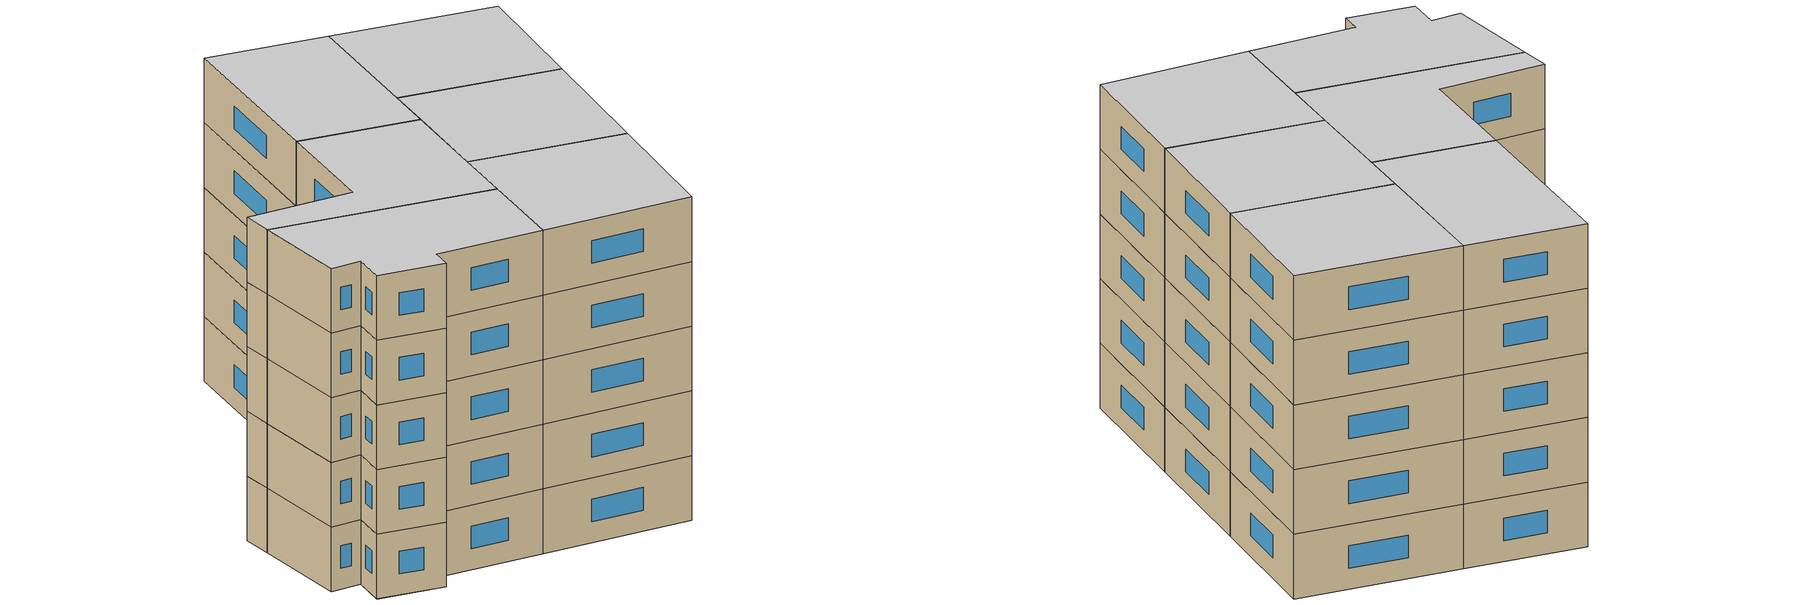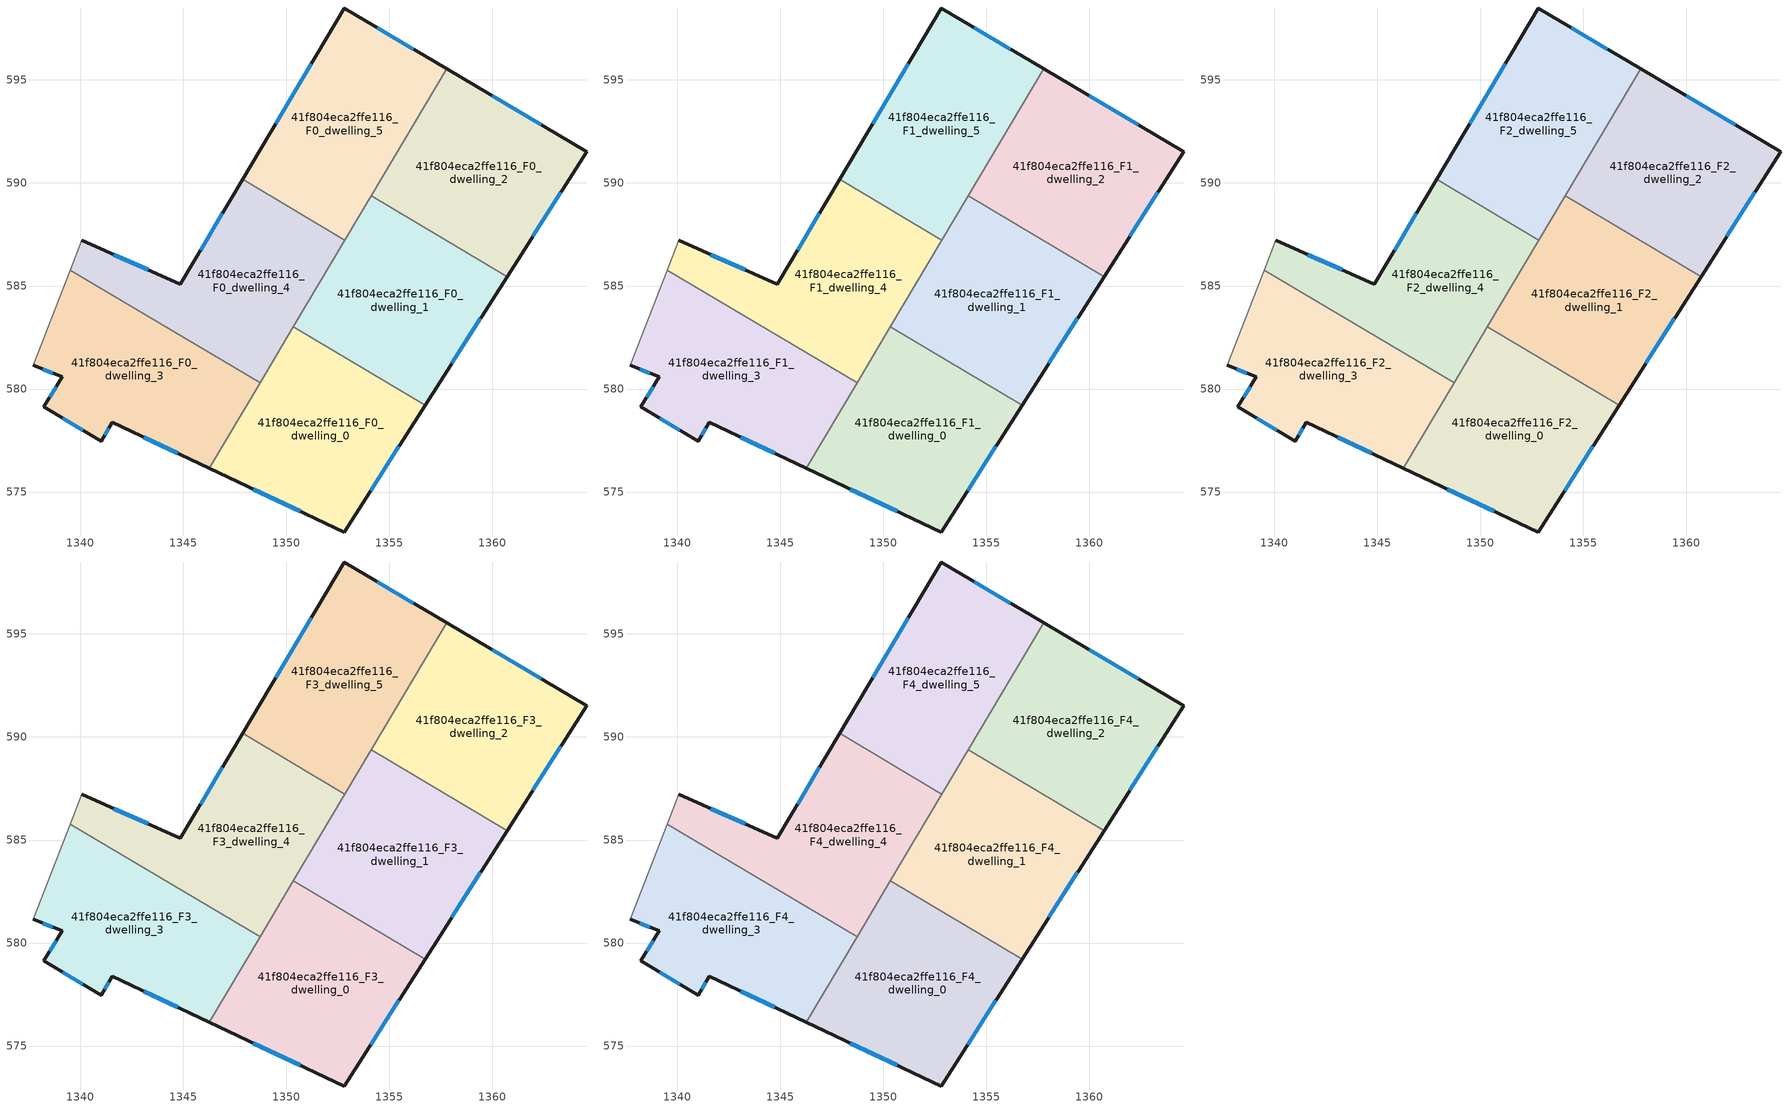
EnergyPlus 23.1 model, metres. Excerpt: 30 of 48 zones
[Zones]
41f804eca2ffe116_F0_dwelling_0
 floor ground (EU_floor_Construction): 1356.75,579.21 1352.82,573.06 1346.27,576.15 1350.35,583.01 z0
 wall outside (EU_wall_Construction): 1346.27,576.15 1352.82,573.06 1356.75,579.21 z0:3
 wall to 41f804eca2ffe116_F0_dwelling_1 (EU_wall_Construction): 1356.75,579.21 1350.35,583.01 z0:3
 wall to 41f804eca2ffe116_F0_dwelling_3 (EU_wall_Construction): 1348.74,580.3 1346.27,576.15 z0:3
 wall to 41f804eca2ffe116_F0_dwelling_4 (EU_wall_Construction): 1350.35,583.01 1348.74,580.3 z0:3
 window (EU_Window_Construction): 1354.1,575.06 1355.47,577.21 / 1348.4,575.15 1350.69,574.07 z0.98:2.02
41f804eca2ffe116_F0_dwelling_1
 floor ground (EU_floor_Construction): 1360.72,585.45 1356.75,579.21 1350.35,583.01 1354.13,589.37 z0
 wall outside (EU_wall_Construction): 1356.75,579.21 1360.72,585.45 z0:3
 wall to 41f804eca2ffe116_F0_dwelling_2 (EU_wall_Construction): 1360.72,585.45 1354.13,589.37 z0:3
 wall to 41f804eca2ffe116_F0_dwelling_4 (EU_wall_Construction): 1352.85,587.23 1350.35,583.01 z0:3
 wall to 41f804eca2ffe116_F0_dwelling_5 (EU_wall_Construction): 1354.13,589.37 1352.85,587.23 z0:3
 window (EU_Window_Construction): 1358.04,581.24 1359.43,583.42 z0.98:2.02
41f804eca2ffe116_F0_dwelling_2
 floor ground (EU_floor_Construction): 1364.58,591.51 1360.72,585.45 1354.13,589.37 1357.79,595.54 z0
 wall outside (EU_wall_Construction): 1360.72,585.45 1364.58,591.51 1357.79,595.54 z0:3
 wall to 41f804eca2ffe116_F0_dwelling_5 (EU_wall_Construction): 1357.79,595.54 1354.13,589.37 z0:3
 window (EU_Window_Construction): 1362.38,592.82 1360,594.23 / 1361.98,587.42 1363.33,589.54 z0.98:2.02
41f804eca2ffe116_F0_dwelling_3
 floor ground (EU_floor_Construction): 1348.74,580.3 1346.27,576.15 1341.55,578.38 1341.02,577.47 1338.24,579.13 1339.12,580.59 1337.73,581.15 1339.53,585.77 z0
 wall outside (EU_wall_Construction): 1337.73,581.15 1339.12,580.59 1338.24,579.13 1341.03,577.47 1341.56,578.38 1346.27,576.15 z0:3
 wall adiabatic (EU_wall_Construction): 1339.53,585.77 1337.73,581.15 z0:3
 wall to 41f804eca2ffe116_F0_dwelling_4 (EU_wall_Construction): 1348.74,580.3 1339.53,585.77 z0:3
 window (EU_Window_Construction): 1339.15,578.59 1340.12,578.01 / 1338.84,580.12 1338.53,579.61 / 1338.19,580.97 1338.67,580.77 / 1343.09,577.66 1344.74,576.88 / 1341.2,577.77 1341.38,578.09 z0.98:2.02
41f804eca2ffe116_F0_dwelling_4
 floor ground (EU_floor_Construction): 1352.85,587.23 1348.74,580.3 1339.53,585.77 1340.09,587.21 1344.86,585.09 1347.89,590.18 z0
 wall outside (EU_wall_Construction): 1347.89,590.18 1344.86,585.09 1340.09,587.21 z0:3
 wall adiabatic (EU_wall_Construction): 1340.09,587.21 1339.53,585.77 z0:3
 wall to 41f804eca2ffe116_F0_dwelling_5 (EU_wall_Construction): 1352.85,587.23 1347.88,590.18 z0:3
 window (EU_Window_Construction): 1343.31,585.78 1341.65,586.52 / 1346.9,588.53 1345.85,586.75 z0.98:2.02
41f804eca2ffe116_F0_dwelling_5
 floor ground (EU_floor_Construction): 1357.79,595.54 1352.85,587.23 1347.89,590.18 1352.81,598.49 z0
 wall outside (EU_wall_Construction): 1357.79,595.54 1352.81,598.49 1347.89,590.18 z0:3
 window (EU_Window_Construction): 1351.21,595.79 1349.49,592.88 / 1356.17,596.5 1354.43,597.53 z0.98:2.02
41f804eca2ffe116_F1_dwelling_0
 floor to 41f804eca2ffe116_F0_dwelling_0 (EU_floor_Construction): 1356.75,579.21 1352.82,573.06 1346.27,576.15 1350.35,583.01 z3
 wall outside (EU_wall_Construction): 1346.27,576.15 1352.82,573.06 1356.75,579.21 z3:6
 wall to 41f804eca2ffe116_F1_dwelling_1 (EU_wall_Construction): 1356.75,579.21 1350.35,583.01 z3:6
 wall to 41f804eca2ffe116_F1_dwelling_3 (EU_wall_Construction): 1348.74,580.3 1346.27,576.15 z3:6
 wall to 41f804eca2ffe116_F1_dwelling_4 (EU_wall_Construction): 1350.35,583.01 1348.74,580.3 z3:6
 window (EU_Window_Construction): 1354.1,575.06 1355.47,577.21 / 1348.4,575.15 1350.69,574.07 z3.98:5.02
41f804eca2ffe116_F1_dwelling_1
 floor to 41f804eca2ffe116_F0_dwelling_1 (EU_floor_Construction): 1360.72,585.45 1356.75,579.21 1350.35,583.01 1354.13,589.37 z3
 wall outside (EU_wall_Construction): 1356.75,579.21 1360.72,585.45 z3:6
 wall to 41f804eca2ffe116_F1_dwelling_2 (EU_wall_Construction): 1360.72,585.45 1354.13,589.37 z3:6
 wall to 41f804eca2ffe116_F1_dwelling_4 (EU_wall_Construction): 1352.85,587.23 1350.35,583.01 z3:6
 wall to 41f804eca2ffe116_F1_dwelling_5 (EU_wall_Construction): 1354.13,589.37 1352.85,587.23 z3:6
 window (EU_Window_Construction): 1358.04,581.24 1359.43,583.42 z3.98:5.02
41f804eca2ffe116_F1_dwelling_2
 floor to 41f804eca2ffe116_F0_dwelling_2 (EU_floor_Construction): 1364.58,591.51 1360.72,585.45 1354.13,589.37 1357.79,595.54 z3
 wall outside (EU_wall_Construction): 1360.72,585.45 1364.58,591.51 1357.79,595.54 z3:6
 wall to 41f804eca2ffe116_F1_dwelling_5 (EU_wall_Construction): 1357.79,595.54 1354.13,589.37 z3:6
 window (EU_Window_Construction): 1362.38,592.82 1360,594.23 / 1361.98,587.42 1363.33,589.54 z3.98:5.02
41f804eca2ffe116_F1_dwelling_3
 floor to 41f804eca2ffe116_F0_dwelling_3 (EU_floor_Construction): 1348.74,580.3 1346.27,576.15 1341.55,578.38 1341.02,577.47 1338.24,579.13 1339.12,580.59 1337.73,581.15 1339.53,585.77 z3
 wall outside (EU_wall_Construction): 1337.73,581.15 1339.12,580.59 1338.24,579.13 1341.03,577.47 1341.56,578.38 1346.27,576.15 z3:6
 wall adiabatic (EU_wall_Construction): 1339.53,585.77 1337.73,581.15 z3:6
 wall to 41f804eca2ffe116_F1_dwelling_4 (EU_wall_Construction): 1348.74,580.3 1339.53,585.77 z3:6
 window (EU_Window_Construction): 1339.15,578.59 1340.12,578.01 / 1338.84,580.12 1338.53,579.61 / 1338.19,580.97 1338.67,580.77 / 1343.09,577.66 1344.74,576.88 / 1341.2,577.77 1341.38,578.09 z3.98:5.02
41f804eca2ffe116_F1_dwelling_4
 floor to 41f804eca2ffe116_F0_dwelling_4 (EU_floor_Construction): 1352.85,587.23 1348.74,580.3 1339.53,585.77 1340.09,587.21 1344.86,585.09 1347.89,590.18 z3
 wall outside (EU_wall_Construction): 1347.89,590.18 1344.86,585.09 1340.09,587.21 z3:6
 wall adiabatic (EU_wall_Construction): 1340.09,587.21 1339.53,585.77 z3:6
 wall to 41f804eca2ffe116_F1_dwelling_5 (EU_wall_Construction): 1352.85,587.23 1347.88,590.18 z3:6
 window (EU_Window_Construction): 1343.31,585.78 1341.65,586.52 / 1346.9,588.53 1345.85,586.75 z3.98:5.02
41f804eca2ffe116_F1_dwelling_5
 floor to 41f804eca2ffe116_F0_dwelling_5 (EU_floor_Construction): 1357.79,595.54 1352.85,587.23 1347.89,590.18 1352.81,598.49 z3
 wall outside (EU_wall_Construction): 1357.79,595.54 1352.81,598.49 1347.89,590.18 z3:6
 window (EU_Window_Construction): 1351.21,595.79 1349.49,592.88 / 1356.17,596.5 1354.43,597.53 z3.98:5.02
41f804eca2ffe116_F2_dwelling_0
 floor to 41f804eca2ffe116_F1_dwelling_0 (EU_floor_Construction): 1356.75,579.21 1352.82,573.06 1346.27,576.15 1350.35,583.01 z6
 wall outside (EU_wall_Construction): 1346.27,576.15 1352.82,573.06 1356.75,579.21 z6:9
 wall to 41f804eca2ffe116_F2_dwelling_1 (EU_wall_Construction): 1356.75,579.21 1350.35,583.01 z6:9
 wall to 41f804eca2ffe116_F2_dwelling_3 (EU_wall_Construction): 1348.74,580.3 1346.27,576.15 z6:9
 wall to 41f804eca2ffe116_F2_dwelling_4 (EU_wall_Construction): 1350.35,583.01 1348.74,580.3 z6:9
 window (EU_Window_Construction): 1354.1,575.06 1355.47,577.21 / 1348.4,575.15 1350.69,574.07 z6.98:8.02
41f804eca2ffe116_F2_dwelling_1
 floor to 41f804eca2ffe116_F1_dwelling_1 (EU_floor_Construction): 1360.72,585.45 1356.75,579.21 1350.35,583.01 1354.13,589.37 z6
 wall outside (EU_wall_Construction): 1356.75,579.21 1360.72,585.45 z6:9
 wall to 41f804eca2ffe116_F2_dwelling_2 (EU_wall_Construction): 1360.72,585.45 1354.13,589.37 z6:9
 wall to 41f804eca2ffe116_F2_dwelling_4 (EU_wall_Construction): 1352.85,587.23 1350.35,583.01 z6:9
 wall to 41f804eca2ffe116_F2_dwelling_5 (EU_wall_Construction): 1354.13,589.37 1352.85,587.23 z6:9
 window (EU_Window_Construction): 1358.04,581.24 1359.43,583.42 z6.98:8.02
41f804eca2ffe116_F2_dwelling_2
 floor to 41f804eca2ffe116_F1_dwelling_2 (EU_floor_Construction): 1364.58,591.51 1360.72,585.45 1354.13,589.37 1357.79,595.54 z6
 wall outside (EU_wall_Construction): 1360.72,585.45 1364.58,591.51 1357.79,595.54 z6:9
 wall to 41f804eca2ffe116_F2_dwelling_5 (EU_wall_Construction): 1357.79,595.54 1354.13,589.37 z6:9
 window (EU_Window_Construction): 1362.38,592.82 1360,594.23 / 1361.98,587.42 1363.33,589.54 z6.98:8.02
41f804eca2ffe116_F2_dwelling_3
 floor to 41f804eca2ffe116_F1_dwelling_3 (EU_floor_Construction): 1348.74,580.3 1346.27,576.15 1341.55,578.38 1341.02,577.47 1338.24,579.13 1339.12,580.59 1337.73,581.15 1339.53,585.77 z6
 wall outside (EU_wall_Construction): 1337.73,581.15 1339.12,580.59 1338.24,579.13 1341.03,577.47 1341.56,578.38 1346.27,576.15 z6:9
 wall adiabatic (EU_wall_Construction): 1339.53,585.77 1337.73,581.15 z6:9
 wall to 41f804eca2ffe116_F2_dwelling_4 (EU_wall_Construction): 1348.74,580.3 1339.53,585.77 z6:9
 window (EU_Window_Construction): 1339.15,578.59 1340.12,578.01 / 1338.84,580.12 1338.53,579.61 / 1338.19,580.97 1338.67,580.77 / 1343.09,577.66 1344.74,576.88 / 1341.2,577.77 1341.38,578.09 z6.98:8.02
41f804eca2ffe116_F2_dwelling_4
 floor to 41f804eca2ffe116_F1_dwelling_4 (EU_floor_Construction): 1352.85,587.23 1348.74,580.3 1339.53,585.77 1340.09,587.21 1344.86,585.09 1347.89,590.18 z6
 wall outside (EU_wall_Construction): 1347.89,590.18 1344.86,585.09 1340.09,587.21 z6:9
 wall adiabatic (EU_wall_Construction): 1340.09,587.21 1339.53,585.77 z6:9
 wall to 41f804eca2ffe116_F2_dwelling_5 (EU_wall_Construction): 1352.85,587.23 1347.88,590.18 z6:9
 window (EU_Window_Construction): 1343.31,585.78 1341.65,586.52 / 1346.9,588.53 1345.85,586.75 z6.98:8.02
41f804eca2ffe116_F2_dwelling_5
 floor to 41f804eca2ffe116_F1_dwelling_5 (EU_floor_Construction): 1357.79,595.54 1352.85,587.23 1347.89,590.18 1352.81,598.49 z6
 wall outside (EU_wall_Construction): 1357.79,595.54 1352.81,598.49 1347.89,590.18 z6:9
 window (EU_Window_Construction): 1351.21,595.79 1349.49,592.88 / 1356.17,596.5 1354.43,597.53 z6.98:8.02
41f804eca2ffe116_F3_dwelling_0
 floor to 41f804eca2ffe116_F2_dwelling_0 (EU_floor_Construction): 1356.75,579.21 1352.82,573.06 1346.27,576.15 1350.35,583.01 z9
 wall outside (EU_wall_Construction): 1346.27,576.15 1352.82,573.06 1356.75,579.21 z9:12
 wall to 41f804eca2ffe116_F3_dwelling_1 (EU_wall_Construction): 1356.75,579.21 1350.35,583.01 z9:12
 wall to 41f804eca2ffe116_F3_dwelling_3 (EU_wall_Construction): 1348.74,580.3 1346.27,576.15 z9:12
 wall to 41f804eca2ffe116_F3_dwelling_4 (EU_wall_Construction): 1350.35,583.01 1348.74,580.3 z9:12
 window (EU_Window_Construction): 1354.1,575.06 1355.47,577.21 / 1348.4,575.15 1350.69,574.07 z9.98:11.02
41f804eca2ffe116_F3_dwelling_1
 floor to 41f804eca2ffe116_F2_dwelling_1 (EU_floor_Construction): 1360.72,585.45 1356.75,579.21 1350.35,583.01 1354.13,589.37 z9
 wall outside (EU_wall_Construction): 1356.75,579.21 1360.72,585.45 z9:12
 wall to 41f804eca2ffe116_F3_dwelling_2 (EU_wall_Construction): 1360.72,585.45 1354.13,589.37 z9:12
 wall to 41f804eca2ffe116_F3_dwelling_4 (EU_wall_Construction): 1352.85,587.23 1350.35,583.01 z9:12
 wall to 41f804eca2ffe116_F3_dwelling_5 (EU_wall_Construction): 1354.13,589.37 1352.85,587.23 z9:12
 window (EU_Window_Construction): 1358.04,581.24 1359.43,583.42 z9.98:11.02
41f804eca2ffe116_F3_dwelling_2
 floor to 41f804eca2ffe116_F2_dwelling_2 (EU_floor_Construction): 1364.58,591.51 1360.72,585.45 1354.13,589.37 1357.79,595.54 z9
 wall outside (EU_wall_Construction): 1360.72,585.45 1364.58,591.51 1357.79,595.54 z9:12
 wall to 41f804eca2ffe116_F3_dwelling_5 (EU_wall_Construction): 1357.79,595.54 1354.13,589.37 z9:12
 window (EU_Window_Construction): 1362.38,592.82 1360,594.23 / 1361.98,587.42 1363.33,589.54 z9.98:11.02
41f804eca2ffe116_F3_dwelling_3
 floor to 41f804eca2ffe116_F2_dwelling_3 (EU_floor_Construction): 1348.74,580.3 1346.27,576.15 1341.55,578.38 1341.02,577.47 1338.24,579.13 1339.12,580.59 1337.73,581.15 1339.53,585.77 z9
 wall outside (EU_wall_Construction): 1337.73,581.15 1339.12,580.59 1338.24,579.13 1341.03,577.47 1341.56,578.38 1346.27,576.15 z9:12
 wall adiabatic (EU_wall_Construction): 1339.53,585.77 1337.73,581.15 z9:12
 wall to 41f804eca2ffe116_F3_dwelling_4 (EU_wall_Construction): 1348.74,580.3 1339.53,585.77 z9:12
 window (EU_Window_Construction): 1339.15,578.59 1340.12,578.01 / 1338.84,580.12 1338.53,579.61 / 1338.19,580.97 1338.67,580.77 / 1343.09,577.66 1344.74,576.88 / 1341.2,577.77 1341.38,578.09 z9.98:11.02
41f804eca2ffe116_F3_dwelling_4
 floor to 41f804eca2ffe116_F2_dwelling_4 (EU_floor_Construction): 1352.85,587.23 1348.74,580.3 1339.53,585.77 1340.09,587.21 1344.86,585.09 1347.89,590.18 z9
 wall outside (EU_wall_Construction): 1347.89,590.18 1344.86,585.09 1340.09,587.21 z9:12
 wall adiabatic (EU_wall_Construction): 1340.09,587.21 1339.53,585.77 z9:12
 wall to 41f804eca2ffe116_F3_dwelling_5 (EU_wall_Construction): 1352.85,587.23 1347.88,590.18 z9:12
 window (EU_Window_Construction): 1343.31,585.78 1341.65,586.52 / 1346.9,588.53 1345.85,586.75 z9.98:11.02
41f804eca2ffe116_F3_dwelling_5
 floor to 41f804eca2ffe116_F2_dwelling_5 (EU_floor_Construction): 1357.79,595.54 1352.85,587.23 1347.89,590.18 1352.81,598.49 z9
 wall outside (EU_wall_Construction): 1357.79,595.54 1352.81,598.49 1347.89,590.18 z9:12
 window (EU_Window_Construction): 1351.21,595.79 1349.49,592.88 / 1356.17,596.5 1354.43,597.53 z9.98:11.02
41f804eca2ffe116_F4_dwelling_0
 floor to 41f804eca2ffe116_F3_dwelling_0 (EU_floor_Construction): 1356.75,579.21 1352.82,573.06 1346.27,576.15 1350.35,583.01 z12
 wall outside (EU_wall_Construction): 1346.27,576.15 1352.82,573.06 1356.75,579.21 z12:15
 wall to 41f804eca2ffe116_F4_dwelling_1 (EU_wall_Construction): 1356.75,579.21 1350.35,583.01 z12:15
 wall to 41f804eca2ffe116_F4_dwelling_3 (EU_wall_Construction): 1348.74,580.3 1346.27,576.15 z12:15
 wall to 41f804eca2ffe116_F4_dwelling_4 (EU_wall_Construction): 1350.35,583.01 1348.74,580.3 z12:15
 window (EU_Window_Construction): 1354.1,575.06 1355.47,577.21 / 1348.4,575.15 1350.69,574.07 z12.98:14.02
 ceiling to 41f804eca2ffe116_F5_dwelling_0 (EU_floor_Construction): 1352.82,573.06 1356.75,579.21 1350.35,583.01 1346.27,576.15 z15
41f804eca2ffe116_F4_dwelling_1
 floor to 41f804eca2ffe116_F3_dwelling_1 (EU_floor_Construction): 1360.72,585.45 1356.75,579.21 1350.35,583.01 1354.13,589.37 z12
 wall outside (EU_wall_Construction): 1356.75,579.21 1360.72,585.45 z12:15
 wall to 41f804eca2ffe116_F4_dwelling_2 (EU_wall_Construction): 1360.72,585.45 1354.13,589.37 z12:15
 wall to 41f804eca2ffe116_F4_dwelling_4 (EU_wall_Construction): 1352.85,587.23 1350.35,583.01 z12:15
 wall to 41f804eca2ffe116_F4_dwelling_5 (EU_wall_Construction): 1354.13,589.37 1352.85,587.23 z12:15
 window (EU_Window_Construction): 1358.04,581.24 1359.43,583.42 z12.98:14.02
 ceiling to 41f804eca2ffe116_F5_dwelling_1 (EU_floor_Construction): 1356.75,579.21 1360.72,585.45 1354.13,589.37 1350.35,583.01 z15
41f804eca2ffe116_F4_dwelling_2
 floor to 41f804eca2ffe116_F3_dwelling_2 (EU_floor_Construction): 1364.58,591.51 1360.72,585.45 1354.13,589.37 1357.79,595.54 z12
 wall outside (EU_wall_Construction): 1360.72,585.45 1364.58,591.51 1357.79,595.54 z12:15
 wall to 41f804eca2ffe116_F4_dwelling_5 (EU_wall_Construction): 1357.79,595.54 1354.13,589.37 z12:15
 window (EU_Window_Construction): 1362.38,592.82 1360,594.23 / 1361.98,587.42 1363.33,589.54 z12.98:14.02
 ceiling to 41f804eca2ffe116_F5_dwelling_2 (EU_floor_Construction): 1360.72,585.45 1364.58,591.51 1357.79,595.54 1354.13,589.37 z15
41f804eca2ffe116_F4_dwelling_3
 floor to 41f804eca2ffe116_F3_dwelling_3 (EU_floor_Construction): 1348.74,580.3 1346.27,576.15 1341.55,578.38 1341.02,577.47 1338.24,579.13 1339.12,580.59 1337.73,581.15 1339.53,585.77 z12
 wall outside (EU_wall_Construction): 1337.73,581.15 1339.12,580.59 1338.24,579.13 1341.03,577.47 1341.56,578.38 1346.27,576.15 z12:15
 wall adiabatic (EU_wall_Construction): 1339.53,585.77 1337.73,581.15 z12:15
 wall to 41f804eca2ffe116_F4_dwelling_4 (EU_wall_Construction): 1348.74,580.3 1339.53,585.77 z12:15
 window (EU_Window_Construction): 1339.15,578.59 1340.12,578.01 / 1338.84,580.12 1338.53,579.61 / 1338.19,580.97 1338.67,580.77 / 1343.09,577.66 1344.74,576.88 / 1341.2,577.77 1341.38,578.09 z12.98:14.02
 ceiling to 41f804eca2ffe116_F5_dwelling_3 (EU_floor_Construction): 1346.27,576.15 1348.74,580.3 1339.53,585.77 1337.73,581.15 1339.12,580.59 1338.24,579.13 1341.02,577.47 1341.55,578.38 z15
41f804eca2ffe116_F4_dwelling_4
 floor to 41f804eca2ffe116_F3_dwelling_4 (EU_floor_Construction): 1352.85,587.23 1348.74,580.3 1339.53,585.77 1340.09,587.21 1344.86,585.09 1347.89,590.18 z12
 wall outside (EU_wall_Construction): 1347.89,590.18 1344.86,585.09 1340.09,587.21 z12:15
 wall adiabatic (EU_wall_Construction): 1340.09,587.21 1339.53,585.77 z12:15
 wall to 41f804eca2ffe116_F4_dwelling_5 (EU_wall_Construction): 1352.85,587.23 1347.88,590.18 z12:15
 window (EU_Window_Construction): 1343.31,585.78 1341.65,586.52 / 1346.9,588.53 1345.85,586.75 z12.98:14.02
 ceiling to 41f804eca2ffe116_F5_dwelling_4 (EU_floor_Construction): 1348.74,580.3 1352.85,587.23 1347.89,590.18 1344.86,585.09 1340.09,587.21 1339.53,585.77 z15
41f804eca2ffe116_F4_dwelling_5
 floor to 41f804eca2ffe116_F3_dwelling_5 (EU_floor_Construction): 1357.79,595.54 1352.85,587.23 1347.89,590.18 1352.81,598.49 z12
 wall outside (EU_wall_Construction): 1357.79,595.54 1352.81,598.49 1347.89,590.18 z12:15
 window (EU_Window_Construction): 1351.21,595.79 1349.49,592.88 / 1356.17,596.5 1354.43,597.53 z12.98:14.02
 ceiling to 41f804eca2ffe116_F5_dwelling_5 (EU_floor_Construction): 1352.85,587.23 1357.79,595.54 1352.81,598.49 1347.89,590.18 z15
[Building]
EU S2 Campaign: North Axis=0; Terrain=City; Solar Distribution=FullExterior
[Site:Location]
Bologna: Latitude=44.5; Longitude=11.25; Time Zone=1; Elevation=37
[SizingPeriod:WeatherFileDays]
AnnualSizingPeriod: Begin Month=1; Begin Day of Month=1; End Month=12; End Day of Month=31; Day of Week for Start Day=Monday; Use Weather File Daylight Saving Period=No; Use Weather File Rain and Snow Indicators=No
[MATERIAL]
EU_InternalMass_Material: Roughness=MediumRough; Thickness=0.1; Conductivity=1; Density=1800; Specific Heat=900; Thermal Absorptance=0.9; Solar Absorptance=0.7; Visible Absorptance=0.7
[MATERIAL:NOMASS] Roughness=MediumRough; Thermal Absorptance=0.9; Solar Absorptance=0.7; Visible Absorptance=0.7
Name | Thermal Resistance
EU_wall_NoMass | 0.905828
EU_floor_NoMass | 0.67114
[WINDOWMATERIAL:SIMPLEGLAZINGSYSTEM]
EU_Window_SimpleGlazing: UFactor=4.52486; Solar Heat Gain Coefficient=0.85; Visible Transmittance=0.85
[CONSTRUCTION]
EU_wall_Construction: EU_wall_NoMass
EU_floor_Construction: EU_floor_NoMass
EU_Window_Construction: EU_Window_SimpleGlazing
EU_InternalMass_Construction: EU_InternalMass_Material
[ZONE] Type=1; Multiplier=1; Ceiling Height=autocalculate; Floor Area=autocalculate; Part of Total Floor Area=Yes
Name | Volume
41f804eca2ffe116_F0_dwelling_0; 41f804eca2ffe116_F1_dwelling_0; 41f804eca2ffe116_F2_dwelling_0; 41f804eca2ffe116_F3_dwelling_0; 41f804eca2ffe116_F4_dwelling_0 | 167.684
41f804eca2ffe116_F0_dwelling_1; 41f804eca2ffe116_F1_dwelling_1; 41f804eca2ffe116_F2_dwelling_1; 41f804eca2ffe116_F3_dwelling_1; 41f804eca2ffe116_F4_dwelling_1 | 167.662
41f804eca2ffe116_F0_dwelling_2; 41f804eca2ffe116_F1_dwelling_2; 41f804eca2ffe116_F2_dwelling_2; 41f804eca2ffe116_F3_dwelling_2; 41f804eca2ffe116_F4_dwelling_2 | 167.673
41f804eca2ffe116_F0_dwelling_3; 41f804eca2ffe116_F1_dwelling_3; 41f804eca2ffe116_F2_dwelling_3; 41f804eca2ffe116_F3_dwelling_3; 41f804eca2ffe116_F4_dwelling_3 | 167.672
41f804eca2ffe116_F0_dwelling_4; 41f804eca2ffe116_F1_dwelling_4; 41f804eca2ffe116_F2_dwelling_4; 41f804eca2ffe116_F3_dwelling_4; 41f804eca2ffe116_F4_dwelling_4 | 167.666
41f804eca2ffe116_F0_dwelling_5; 41f804eca2ffe116_F1_dwelling_5; 41f804eca2ffe116_F2_dwelling_5; 41f804eca2ffe116_F3_dwelling_5; 41f804eca2ffe116_F4_dwelling_5 | 167.65
[INTERNALMASS] Construction=EU_InternalMass_Construction
Name | Zone or ZoneList | Surface Area
41f804eca2ffe116_F0_dwelling_0_EU_InternalMass | 41f804eca2ffe116_F0_dwelling_0 | 55.8957
41f804eca2ffe116_F0_dwelling_1_EU_InternalMass | 41f804eca2ffe116_F0_dwelling_1 | 55.8898
41f804eca2ffe116_F0_dwelling_2_EU_InternalMass | 41f804eca2ffe116_F0_dwelling_2 | 55.8924
41f804eca2ffe116_F0_dwelling_3_EU_InternalMass | 41f804eca2ffe116_F0_dwelling_3 | 55.8908
41f804eca2ffe116_F0_dwelling_4_EU_InternalMass | 41f804eca2ffe116_F0_dwelling_4 | 55.8908
41f804eca2ffe116_F0_dwelling_5_EU_InternalMass | 41f804eca2ffe116_F0_dwelling_5 | 55.8852
41f804eca2ffe116_F1_dwelling_0_EU_InternalMass | 41f804eca2ffe116_F1_dwelling_0 | 55.8957
41f804eca2ffe116_F1_dwelling_1_EU_InternalMass | 41f804eca2ffe116_F1_dwelling_1 | 55.8898
41f804eca2ffe116_F1_dwelling_2_EU_InternalMass | 41f804eca2ffe116_F1_dwelling_2 | 55.8924
41f804eca2ffe116_F1_dwelling_3_EU_InternalMass | 41f804eca2ffe116_F1_dwelling_3 | 55.8908
41f804eca2ffe116_F1_dwelling_4_EU_InternalMass | 41f804eca2ffe116_F1_dwelling_4 | 55.8908
41f804eca2ffe116_F1_dwelling_5_EU_InternalMass | 41f804eca2ffe116_F1_dwelling_5 | 55.8852
41f804eca2ffe116_F2_dwelling_0_EU_InternalMass | 41f804eca2ffe116_F2_dwelling_0 | 55.8957
41f804eca2ffe116_F2_dwelling_1_EU_InternalMass | 41f804eca2ffe116_F2_dwelling_1 | 55.8898
41f804eca2ffe116_F2_dwelling_2_EU_InternalMass | 41f804eca2ffe116_F2_dwelling_2 | 55.8924
41f804eca2ffe116_F2_dwelling_3_EU_InternalMass | 41f804eca2ffe116_F2_dwelling_3 | 55.8908
41f804eca2ffe116_F2_dwelling_4_EU_InternalMass | 41f804eca2ffe116_F2_dwelling_4 | 55.8908
41f804eca2ffe116_F2_dwelling_5_EU_InternalMass | 41f804eca2ffe116_F2_dwelling_5 | 55.8852
41f804eca2ffe116_F3_dwelling_0_EU_InternalMass | 41f804eca2ffe116_F3_dwelling_0 | 55.8957
41f804eca2ffe116_F3_dwelling_1_EU_InternalMass | 41f804eca2ffe116_F3_dwelling_1 | 55.8898
41f804eca2ffe116_F3_dwelling_2_EU_InternalMass | 41f804eca2ffe116_F3_dwelling_2 | 55.8924
41f804eca2ffe116_F3_dwelling_3_EU_InternalMass | 41f804eca2ffe116_F3_dwelling_3 | 55.8908
41f804eca2ffe116_F3_dwelling_4_EU_InternalMass | 41f804eca2ffe116_F3_dwelling_4 | 55.8908
41f804eca2ffe116_F3_dwelling_5_EU_InternalMass | 41f804eca2ffe116_F3_dwelling_5 | 55.8852
41f804eca2ffe116_F4_dwelling_0_EU_InternalMass | 41f804eca2ffe116_F4_dwelling_0 | 55.8957
41f804eca2ffe116_F4_dwelling_1_EU_InternalMass | 41f804eca2ffe116_F4_dwelling_1 | 55.8898
41f804eca2ffe116_F4_dwelling_2_EU_InternalMass | 41f804eca2ffe116_F4_dwelling_2 | 55.8924
41f804eca2ffe116_F4_dwelling_3_EU_InternalMass | 41f804eca2ffe116_F4_dwelling_3 | 55.8908
41f804eca2ffe116_F4_dwelling_4_EU_InternalMass | 41f804eca2ffe116_F4_dwelling_4 | 55.8908
41f804eca2ffe116_F4_dwelling_5_EU_InternalMass | 41f804eca2ffe116_F4_dwelling_5 | 55.8852
[OTHEREQUIPMENT] Fuel Type=Electricity; Design Level Calculation Method=Watts/Area; Power per Zone Floor Area=1; Fraction Latent=0; Fraction Radiant=0; Fraction Lost=0; Carbon Dioxide Generation Rate=0; EndUse Subcategory=EU_Step8_InternalGains
Name | Zone or ZoneList or Space or SpaceList | Schedule
EU_Step8_InternalGain_41f804eca2ffe116_F0_dwelling_0_f000 | 41f804eca2ffe116_F0_dwelling_0 | EU_Step8_GainSchedule_41f804eca2ffe116_F0_dwelling_0_f000
EU_Step8_InternalGain_41f804eca2ffe116_F0_dwelling_1_f000 | 41f804eca2ffe116_F0_dwelling_1 | EU_Step8_GainSchedule_41f804eca2ffe116_F0_dwelling_1_f000
EU_Step8_InternalGain_41f804eca2ffe116_F0_dwelling_2_f000 | 41f804eca2ffe116_F0_dwelling_2 | EU_Step8_GainSchedule_41f804eca2ffe116_F0_dwelling_2_f000
EU_Step8_InternalGain_41f804eca2ffe116_F0_dwelling_3_f000 | 41f804eca2ffe116_F0_dwelling_3 | EU_Step8_GainSchedule_41f804eca2ffe116_F0_dwelling_3_f000
EU_Step8_InternalGain_41f804eca2ffe116_F0_dwelling_4_f000 | 41f804eca2ffe116_F0_dwelling_4 | EU_Step8_GainSchedule_41f804eca2ffe116_F0_dwelling_4_f000
EU_Step8_InternalGain_41f804eca2ffe116_F0_dwelling_5_f000 | 41f804eca2ffe116_F0_dwelling_5 | EU_Step8_GainSchedule_41f804eca2ffe116_F0_dwelling_5_f000
EU_Step8_InternalGain_41f804eca2ffe116_F1_dwelling_0_f000 | 41f804eca2ffe116_F1_dwelling_0 | EU_Step8_GainSchedule_41f804eca2ffe116_F1_dwelling_0_f000
EU_Step8_InternalGain_41f804eca2ffe116_F1_dwelling_1_f000 | 41f804eca2ffe116_F1_dwelling_1 | EU_Step8_GainSchedule_41f804eca2ffe116_F1_dwelling_1_f000
EU_Step8_InternalGain_41f804eca2ffe116_F1_dwelling_2_f000 | 41f804eca2ffe116_F1_dwelling_2 | EU_Step8_GainSchedule_41f804eca2ffe116_F1_dwelling_2_f000
EU_Step8_InternalGain_41f804eca2ffe116_F1_dwelling_3_f000 | 41f804eca2ffe116_F1_dwelling_3 | EU_Step8_GainSchedule_41f804eca2ffe116_F1_dwelling_3_f000
EU_Step8_InternalGain_41f804eca2ffe116_F1_dwelling_4_f000 | 41f804eca2ffe116_F1_dwelling_4 | EU_Step8_GainSchedule_41f804eca2ffe116_F1_dwelling_4_f000
EU_Step8_InternalGain_41f804eca2ffe116_F1_dwelling_5_f000 | 41f804eca2ffe116_F1_dwelling_5 | EU_Step8_GainSchedule_41f804eca2ffe116_F1_dwelling_5_f000
EU_Step8_InternalGain_41f804eca2ffe116_F2_dwelling_0_f000 | 41f804eca2ffe116_F2_dwelling_0 | EU_Step8_GainSchedule_41f804eca2ffe116_F2_dwelling_0_f000
EU_Step8_InternalGain_41f804eca2ffe116_F2_dwelling_1_f000 | 41f804eca2ffe116_F2_dwelling_1 | EU_Step8_GainSchedule_41f804eca2ffe116_F2_dwelling_1_f000
EU_Step8_InternalGain_41f804eca2ffe116_F2_dwelling_2_f000 | 41f804eca2ffe116_F2_dwelling_2 | EU_Step8_GainSchedule_41f804eca2ffe116_F2_dwelling_2_f000
EU_Step8_InternalGain_41f804eca2ffe116_F2_dwelling_3_f000 | 41f804eca2ffe116_F2_dwelling_3 | EU_Step8_GainSchedule_41f804eca2ffe116_F2_dwelling_3_f000
EU_Step8_InternalGain_41f804eca2ffe116_F2_dwelling_4_f000 | 41f804eca2ffe116_F2_dwelling_4 | EU_Step8_GainSchedule_41f804eca2ffe116_F2_dwelling_4_f000
EU_Step8_InternalGain_41f804eca2ffe116_F2_dwelling_5_f000 | 41f804eca2ffe116_F2_dwelling_5 | EU_Step8_GainSchedule_41f804eca2ffe116_F2_dwelling_5_f000
EU_Step8_InternalGain_41f804eca2ffe116_F3_dwelling_0_f000 | 41f804eca2ffe116_F3_dwelling_0 | EU_Step8_GainSchedule_41f804eca2ffe116_F3_dwelling_0_f000
EU_Step8_InternalGain_41f804eca2ffe116_F3_dwelling_1_f000 | 41f804eca2ffe116_F3_dwelling_1 | EU_Step8_GainSchedule_41f804eca2ffe116_F3_dwelling_1_f000
EU_Step8_InternalGain_41f804eca2ffe116_F3_dwelling_2_f000 | 41f804eca2ffe116_F3_dwelling_2 | EU_Step8_GainSchedule_41f804eca2ffe116_F3_dwelling_2_f000
EU_Step8_InternalGain_41f804eca2ffe116_F3_dwelling_3_f000 | 41f804eca2ffe116_F3_dwelling_3 | EU_Step8_GainSchedule_41f804eca2ffe116_F3_dwelling_3_f000
EU_Step8_InternalGain_41f804eca2ffe116_F3_dwelling_4_f000 | 41f804eca2ffe116_F3_dwelling_4 | EU_Step8_GainSchedule_41f804eca2ffe116_F3_dwelling_4_f000
EU_Step8_InternalGain_41f804eca2ffe116_F3_dwelling_5_f000 | 41f804eca2ffe116_F3_dwelling_5 | EU_Step8_GainSchedule_41f804eca2ffe116_F3_dwelling_5_f000
EU_Step8_InternalGain_41f804eca2ffe116_F4_dwelling_0_f000 | 41f804eca2ffe116_F4_dwelling_0 | EU_Step8_GainSchedule_41f804eca2ffe116_F4_dwelling_0_f000
EU_Step8_InternalGain_41f804eca2ffe116_F4_dwelling_1_f000 | 41f804eca2ffe116_F4_dwelling_1 | EU_Step8_GainSchedule_41f804eca2ffe116_F4_dwelling_1_f000
EU_Step8_InternalGain_41f804eca2ffe116_F4_dwelling_2_f000 | 41f804eca2ffe116_F4_dwelling_2 | EU_Step8_GainSchedule_41f804eca2ffe116_F4_dwelling_2_f000
EU_Step8_InternalGain_41f804eca2ffe116_F4_dwelling_3_f000 | 41f804eca2ffe116_F4_dwelling_3 | EU_Step8_GainSchedule_41f804eca2ffe116_F4_dwelling_3_f000
EU_Step8_InternalGain_41f804eca2ffe116_F4_dwelling_4_f000 | 41f804eca2ffe116_F4_dwelling_4 | EU_Step8_GainSchedule_41f804eca2ffe116_F4_dwelling_4_f000
EU_Step8_InternalGain_41f804eca2ffe116_F4_dwelling_5_f000 | 41f804eca2ffe116_F4_dwelling_5 | EU_Step8_GainSchedule_41f804eca2ffe116_F4_dwelling_5_f000
[ZONEVENTILATION:DESIGNFLOWRATE] Schedule=EU_AlwaysOn; Design Flow Rate Calculation Method=AirChanges/Hour; Air Changes per Hour=0.73129; Ventilation Type=Natural; Fan Pressure Rise=0; Fan Total Efficiency=1; Constant Term Coefficient=1; Temperature Term Coefficient=0; Velocity Term Coefficient=0; Velocity Squared Term Coefficient=0; Minimum Indoor Temperature=-100; Maximum Indoor Temperature=100; Delta Temperature=-100; Minimum Outdoor Temperature=-100; Maximum Outdoor Temperature=100; Maximum Wind Speed=40
Name | Zone or ZoneList or Space or SpaceList
EU_ConstantAir_41f804eca2ffe116_F0_dwelling_0 | 41f804eca2ffe116_F0_dwelling_0
EU_ConstantAir_41f804eca2ffe116_F0_dwelling_1 | 41f804eca2ffe116_F0_dwelling_1
EU_ConstantAir_41f804eca2ffe116_F0_dwelling_2 | 41f804eca2ffe116_F0_dwelling_2
EU_ConstantAir_41f804eca2ffe116_F0_dwelling_3 | 41f804eca2ffe116_F0_dwelling_3
EU_ConstantAir_41f804eca2ffe116_F0_dwelling_4 | 41f804eca2ffe116_F0_dwelling_4
EU_ConstantAir_41f804eca2ffe116_F0_dwelling_5 | 41f804eca2ffe116_F0_dwelling_5
EU_ConstantAir_41f804eca2ffe116_F1_dwelling_0 | 41f804eca2ffe116_F1_dwelling_0
EU_ConstantAir_41f804eca2ffe116_F1_dwelling_1 | 41f804eca2ffe116_F1_dwelling_1
EU_ConstantAir_41f804eca2ffe116_F1_dwelling_2 | 41f804eca2ffe116_F1_dwelling_2
EU_ConstantAir_41f804eca2ffe116_F1_dwelling_3 | 41f804eca2ffe116_F1_dwelling_3
EU_ConstantAir_41f804eca2ffe116_F1_dwelling_4 | 41f804eca2ffe116_F1_dwelling_4
EU_ConstantAir_41f804eca2ffe116_F1_dwelling_5 | 41f804eca2ffe116_F1_dwelling_5
EU_ConstantAir_41f804eca2ffe116_F2_dwelling_0 | 41f804eca2ffe116_F2_dwelling_0
EU_ConstantAir_41f804eca2ffe116_F2_dwelling_1 | 41f804eca2ffe116_F2_dwelling_1
EU_ConstantAir_41f804eca2ffe116_F2_dwelling_2 | 41f804eca2ffe116_F2_dwelling_2
EU_ConstantAir_41f804eca2ffe116_F2_dwelling_3 | 41f804eca2ffe116_F2_dwelling_3
EU_ConstantAir_41f804eca2ffe116_F2_dwelling_4 | 41f804eca2ffe116_F2_dwelling_4
EU_ConstantAir_41f804eca2ffe116_F2_dwelling_5 | 41f804eca2ffe116_F2_dwelling_5
EU_ConstantAir_41f804eca2ffe116_F3_dwelling_0 | 41f804eca2ffe116_F3_dwelling_0
EU_ConstantAir_41f804eca2ffe116_F3_dwelling_1 | 41f804eca2ffe116_F3_dwelling_1
EU_ConstantAir_41f804eca2ffe116_F3_dwelling_2 | 41f804eca2ffe116_F3_dwelling_2
EU_ConstantAir_41f804eca2ffe116_F3_dwelling_3 | 41f804eca2ffe116_F3_dwelling_3
EU_ConstantAir_41f804eca2ffe116_F3_dwelling_4 | 41f804eca2ffe116_F3_dwelling_4
EU_ConstantAir_41f804eca2ffe116_F3_dwelling_5 | 41f804eca2ffe116_F3_dwelling_5
EU_ConstantAir_41f804eca2ffe116_F4_dwelling_0 | 41f804eca2ffe116_F4_dwelling_0
EU_ConstantAir_41f804eca2ffe116_F4_dwelling_1 | 41f804eca2ffe116_F4_dwelling_1
EU_ConstantAir_41f804eca2ffe116_F4_dwelling_2 | 41f804eca2ffe116_F4_dwelling_2
EU_ConstantAir_41f804eca2ffe116_F4_dwelling_3 | 41f804eca2ffe116_F4_dwelling_3
EU_ConstantAir_41f804eca2ffe116_F4_dwelling_4 | 41f804eca2ffe116_F4_dwelling_4
EU_ConstantAir_41f804eca2ffe116_F4_dwelling_5 | 41f804eca2ffe116_F4_dwelling_5
[HVACTEMPLATE:THERMOSTAT] Constant Heating Setpoint=20; Constant Cooling Setpoint=50
EU_HeatOnly_41f804eca2ffe116_F0_dwelling_0; EU_HeatOnly_41f804eca2ffe116_F0_dwelling_1; EU_HeatOnly_41f804eca2ffe116_F0_dwelling_2; EU_HeatOnly_41f804eca2ffe116_F0_dwelling_3; EU_HeatOnly_41f804eca2ffe116_F0_dwelling_4; EU_HeatOnly_41f804eca2ffe116_F0_dwelling_5; EU_HeatOnly_41f804eca2ffe116_F1_dwelling_0; EU_HeatOnly_41f804eca2ffe116_F1_dwelling_1; EU_HeatOnly_41f804eca2ffe116_F1_dwelling_2; EU_HeatOnly_41f804eca2ffe116_F1_dwelling_3; EU_HeatOnly_41f804eca2ffe116_F1_dwelling_4; EU_HeatOnly_41f804eca2ffe116_F1_dwelling_5; EU_HeatOnly_41f804eca2ffe116_F2_dwelling_0; EU_HeatOnly_41f804eca2ffe116_F2_dwelling_1; EU_HeatOnly_41f804eca2ffe116_F2_dwelling_2; EU_HeatOnly_41f804eca2ffe116_F2_dwelling_3; EU_HeatOnly_41f804eca2ffe116_F2_dwelling_4; EU_HeatOnly_41f804eca2ffe116_F2_dwelling_5; EU_HeatOnly_41f804eca2ffe116_F3_dwelling_0; EU_HeatOnly_41f804eca2ffe116_F3_dwelling_1; EU_HeatOnly_41f804eca2ffe116_F3_dwelling_2; EU_HeatOnly_41f804eca2ffe116_F3_dwelling_3; EU_HeatOnly_41f804eca2ffe116_F3_dwelling_4; EU_HeatOnly_41f804eca2ffe116_F3_dwelling_5; EU_HeatOnly_41f804eca2ffe116_F4_dwelling_0; EU_HeatOnly_41f804eca2ffe116_F4_dwelling_1; EU_HeatOnly_41f804eca2ffe116_F4_dwelling_2; EU_HeatOnly_41f804eca2ffe116_F4_dwelling_3; EU_HeatOnly_41f804eca2ffe116_F4_dwelling_4; EU_HeatOnly_41f804eca2ffe116_F4_dwelling_5; EU_HeatOnly_41f804eca2ffe116_F5_dwelling_0; EU_HeatOnly_41f804eca2ffe116_F5_dwelling_1; EU_HeatOnly_41f804eca2ffe116_F5_dwelling_2; EU_HeatOnly_41f804eca2ffe116_F5_dwelling_3; EU_HeatOnly_41f804eca2ffe116_F5_dwelling_4; EU_HeatOnly_41f804eca2ffe116_F5_dwelling_5; EU_HeatOnly_41f804eca2ffe116_F6_dwelling_0; EU_HeatOnly_41f804eca2ffe116_F6_dwelling_1; EU_HeatOnly_41f804eca2ffe116_F6_dwelling_2; EU_HeatOnly_41f804eca2ffe116_F6_dwelling_3; EU_HeatOnly_41f804eca2ffe116_F6_dwelling_4; EU_HeatOnly_41f804eca2ffe116_F6_dwelling_5; EU_HeatOnly_41f804eca2ffe116_F7_dwelling_0; EU_HeatOnly_41f804eca2ffe116_F7_dwelling_1; EU_HeatOnly_41f804eca2ffe116_F7_dwelling_2; EU_HeatOnly_41f804eca2ffe116_F7_dwelling_3; EU_HeatOnly_41f804eca2ffe116_F7_dwelling_4; EU_HeatOnly_41f804eca2ffe116_F7_dwelling_5
[HVACTEMPLATE:ZONE:IDEALLOADSAIRSYSTEM] System Availability Schedule=EU_AlwaysOn; Maximum Heating Supply Air Temperature=50; Minimum Cooling Supply Air Temperature=13; Maximum Heating Supply Air Humidity Ratio=0.0156; Minimum Cooling Supply Air Humidity Ratio=0.0077; Heating Limit=NoLimit; Cooling Limit=NoLimit; Heating Availability Schedule=EU_AlwaysOn; Cooling Availability Schedule=EU_CoolingOff; Dehumidification Control Type=ConstantSensibleHeatRatio; Cooling Sensible Heat Ratio=0.7; Dehumidification Setpoint=60; Humidification Control Type=None; Humidification Setpoint=30; Outdoor Air Method=None; Outdoor Air Flow Rate per Person=0.00944; Outdoor Air Flow Rate per Zone Floor Area=0; Outdoor Air Flow Rate per Zone=0; Demand Controlled Ventilation Type=None; Outdoor Air Economizer Type=NoEconomizer; Heat Recovery Type=None; Sensible Heat Recovery Effectiveness=0.7; Latent Heat Recovery Effectiveness=0.65
Name | Template Thermostat
41f804eca2ffe116_F0_dwelling_0 | EU_HeatOnly_41f804eca2ffe116_F0_dwelling_0
41f804eca2ffe116_F0_dwelling_1 | EU_HeatOnly_41f804eca2ffe116_F0_dwelling_1
41f804eca2ffe116_F0_dwelling_2 | EU_HeatOnly_41f804eca2ffe116_F0_dwelling_2
41f804eca2ffe116_F0_dwelling_3 | EU_HeatOnly_41f804eca2ffe116_F0_dwelling_3
41f804eca2ffe116_F0_dwelling_4 | EU_HeatOnly_41f804eca2ffe116_F0_dwelling_4
41f804eca2ffe116_F0_dwelling_5 | EU_HeatOnly_41f804eca2ffe116_F0_dwelling_5
41f804eca2ffe116_F1_dwelling_0 | EU_HeatOnly_41f804eca2ffe116_F1_dwelling_0
41f804eca2ffe116_F1_dwelling_1 | EU_HeatOnly_41f804eca2ffe116_F1_dwelling_1
41f804eca2ffe116_F1_dwelling_2 | EU_HeatOnly_41f804eca2ffe116_F1_dwelling_2
41f804eca2ffe116_F1_dwelling_3 | EU_HeatOnly_41f804eca2ffe116_F1_dwelling_3
41f804eca2ffe116_F1_dwelling_4 | EU_HeatOnly_41f804eca2ffe116_F1_dwelling_4
41f804eca2ffe116_F1_dwelling_5 | EU_HeatOnly_41f804eca2ffe116_F1_dwelling_5
41f804eca2ffe116_F2_dwelling_0 | EU_HeatOnly_41f804eca2ffe116_F2_dwelling_0
41f804eca2ffe116_F2_dwelling_1 | EU_HeatOnly_41f804eca2ffe116_F2_dwelling_1
41f804eca2ffe116_F2_dwelling_2 | EU_HeatOnly_41f804eca2ffe116_F2_dwelling_2
41f804eca2ffe116_F2_dwelling_3 | EU_HeatOnly_41f804eca2ffe116_F2_dwelling_3
41f804eca2ffe116_F2_dwelling_4 | EU_HeatOnly_41f804eca2ffe116_F2_dwelling_4
41f804eca2ffe116_F2_dwelling_5 | EU_HeatOnly_41f804eca2ffe116_F2_dwelling_5
41f804eca2ffe116_F3_dwelling_0 | EU_HeatOnly_41f804eca2ffe116_F3_dwelling_0
41f804eca2ffe116_F3_dwelling_1 | EU_HeatOnly_41f804eca2ffe116_F3_dwelling_1
41f804eca2ffe116_F3_dwelling_2 | EU_HeatOnly_41f804eca2ffe116_F3_dwelling_2
41f804eca2ffe116_F3_dwelling_3 | EU_HeatOnly_41f804eca2ffe116_F3_dwelling_3
41f804eca2ffe116_F3_dwelling_4 | EU_HeatOnly_41f804eca2ffe116_F3_dwelling_4
41f804eca2ffe116_F3_dwelling_5 | EU_HeatOnly_41f804eca2ffe116_F3_dwelling_5
41f804eca2ffe116_F4_dwelling_0 | EU_HeatOnly_41f804eca2ffe116_F4_dwelling_0
41f804eca2ffe116_F4_dwelling_1 | EU_HeatOnly_41f804eca2ffe116_F4_dwelling_1
41f804eca2ffe116_F4_dwelling_2 | EU_HeatOnly_41f804eca2ffe116_F4_dwelling_2
41f804eca2ffe116_F4_dwelling_3 | EU_HeatOnly_41f804eca2ffe116_F4_dwelling_3
41f804eca2ffe116_F4_dwelling_4 | EU_HeatOnly_41f804eca2ffe116_F4_dwelling_4
41f804eca2ffe116_F4_dwelling_5 | EU_HeatOnly_41f804eca2ffe116_F4_dwelling_5
[SIZING:ZONE] Zone Cooling Design Supply Air Temperature Input Method=SupplyAirTemperature; Zone Cooling Design Supply Air Temperature=13; Zone Heating Design Supply Air Temperature Input Method=SupplyAirTemperature; Zone Heating Design Supply Air Temperature=50; Zone Cooling Design Supply Air Humidity Ratio=0.008; Zone Heating Design Supply Air Humidity Ratio=0.008; Cooling Design Air Flow Method=DesignDay; Cooling Design Air Flow Rate=0; Cooling Minimum Air Flow per Zone Floor Area=0.000762; Cooling Minimum Air Flow=0; Cooling Minimum Air Flow Fraction=0.2; Heating Design Air Flow Method=DesignDay; Heating Design Air Flow Rate=0; Heating Maximum Air Flow per Zone Floor Area=0.002032; Heating Maximum Air Flow=0.141576; Heating Maximum Air Flow Fraction=0.3; Account for Dedicated Outdoor Air System=No; Dedicated Outdoor Air System Control Strategy=NeutralSupplyAir; Dedicated Outdoor Air Low Setpoint Temperature for Design=autosize; Dedicated Outdoor Air High Setpoint Temperature for Design=autosize; Zone Load Sizing Method=Sensible Load Only No Latent Load; Zone Latent Cooling Design Supply Air Humidity Ratio Input Method=HumidityRatioDifference; Zone Cooling Design Supply Air Humidity Ratio Difference=0.005; Zone Latent Heating Design Supply Air Humidity Ratio Input Method=HumidityRatioDifference; Zone Humidification Design Supply Air Humidity Ratio Difference=0.005
41f804eca2ffe116_F0_dwelling_0; 41f804eca2ffe116_F0_dwelling_1; 41f804eca2ffe116_F0_dwelling_2; 41f804eca2ffe116_F0_dwelling_3; 41f804eca2ffe116_F0_dwelling_4; 41f804eca2ffe116_F0_dwelling_5; 41f804eca2ffe116_F1_dwelling_0; 41f804eca2ffe116_F1_dwelling_1; 41f804eca2ffe116_F1_dwelling_2; 41f804eca2ffe116_F1_dwelling_3; 41f804eca2ffe116_F1_dwelling_4; 41f804eca2ffe116_F1_dwelling_5; 41f804eca2ffe116_F2_dwelling_0; 41f804eca2ffe116_F2_dwelling_1; 41f804eca2ffe116_F2_dwelling_2; 41f804eca2ffe116_F2_dwelling_3; 41f804eca2ffe116_F2_dwelling_4; 41f804eca2ffe116_F2_dwelling_5; 41f804eca2ffe116_F3_dwelling_0; 41f804eca2ffe116_F3_dwelling_1; 41f804eca2ffe116_F3_dwelling_2; 41f804eca2ffe116_F3_dwelling_3; 41f804eca2ffe116_F3_dwelling_4; 41f804eca2ffe116_F3_dwelling_5; 41f804eca2ffe116_F4_dwelling_0; 41f804eca2ffe116_F4_dwelling_1; 41f804eca2ffe116_F4_dwelling_2; 41f804eca2ffe116_F4_dwelling_3; 41f804eca2ffe116_F4_dwelling_4; 41f804eca2ffe116_F4_dwelling_5
[SCHEDULE:CONSTANT]
Name | Hourly Value
EU_AlwaysOn | 1
EU_CoolingOff | 0
[SCHEDULE:FILE] Column Number=1; Rows to Skip at Top=0; Number of Hours of Data=8760; Column Separator=Comma; Interpolate to Timestep=No; Minutes per Item=60; Adjust Schedule for Daylight Savings=Yes
Name | File
EU_Step8_GainSchedule_41f804eca2ffe116_F0_dwelling_0_f000 | ../../schedules/41f804eca2ffe116/41f804eca2ffe116_F0_dwelling_0_f000_gain.csv
EU_Step8_GainSchedule_41f804eca2ffe116_F0_dwelling_1_f000 | ../../schedules/41f804eca2ffe116/41f804eca2ffe116_F0_dwelling_1_f000_gain.csv
EU_Step8_GainSchedule_41f804eca2ffe116_F0_dwelling_2_f000 | ../../schedules/41f804eca2ffe116/41f804eca2ffe116_F0_dwelling_2_f000_gain.csv
EU_Step8_GainSchedule_41f804eca2ffe116_F0_dwelling_3_f000 | ../../schedules/41f804eca2ffe116/41f804eca2ffe116_F0_dwelling_3_f000_gain.csv
EU_Step8_GainSchedule_41f804eca2ffe116_F0_dwelling_4_f000 | ../../schedules/41f804eca2ffe116/41f804eca2ffe116_F0_dwelling_4_f000_gain.csv
EU_Step8_GainSchedule_41f804eca2ffe116_F0_dwelling_5_f000 | ../../schedules/41f804eca2ffe116/41f804eca2ffe116_F0_dwelling_5_f000_gain.csv
EU_Step8_GainSchedule_41f804eca2ffe116_F1_dwelling_0_f000 | ../../schedules/41f804eca2ffe116/41f804eca2ffe116_F1_dwelling_0_f000_gain.csv
EU_Step8_GainSchedule_41f804eca2ffe116_F1_dwelling_1_f000 | ../../schedules/41f804eca2ffe116/41f804eca2ffe116_F1_dwelling_1_f000_gain.csv
EU_Step8_GainSchedule_41f804eca2ffe116_F1_dwelling_2_f000 | ../../schedules/41f804eca2ffe116/41f804eca2ffe116_F1_dwelling_2_f000_gain.csv
EU_Step8_GainSchedule_41f804eca2ffe116_F1_dwelling_3_f000 | ../../schedules/41f804eca2ffe116/41f804eca2ffe116_F1_dwelling_3_f000_gain.csv
EU_Step8_GainSchedule_41f804eca2ffe116_F1_dwelling_4_f000 | ../../schedules/41f804eca2ffe116/41f804eca2ffe116_F1_dwelling_4_f000_gain.csv
EU_Step8_GainSchedule_41f804eca2ffe116_F1_dwelling_5_f000 | ../../schedules/41f804eca2ffe116/41f804eca2ffe116_F1_dwelling_5_f000_gain.csv
EU_Step8_GainSchedule_41f804eca2ffe116_F2_dwelling_0_f000 | ../../schedules/41f804eca2ffe116/41f804eca2ffe116_F2_dwelling_0_f000_gain.csv
EU_Step8_GainSchedule_41f804eca2ffe116_F2_dwelling_1_f000 | ../../schedules/41f804eca2ffe116/41f804eca2ffe116_F2_dwelling_1_f000_gain.csv
EU_Step8_GainSchedule_41f804eca2ffe116_F2_dwelling_2_f000 | ../../schedules/41f804eca2ffe116/41f804eca2ffe116_F2_dwelling_2_f000_gain.csv
EU_Step8_GainSchedule_41f804eca2ffe116_F2_dwelling_3_f000 | ../../schedules/41f804eca2ffe116/41f804eca2ffe116_F2_dwelling_3_f000_gain.csv
EU_Step8_GainSchedule_41f804eca2ffe116_F2_dwelling_4_f000 | ../../schedules/41f804eca2ffe116/41f804eca2ffe116_F2_dwelling_4_f000_gain.csv
EU_Step8_GainSchedule_41f804eca2ffe116_F2_dwelling_5_f000 | ../../schedules/41f804eca2ffe116/41f804eca2ffe116_F2_dwelling_5_f000_gain.csv
EU_Step8_GainSchedule_41f804eca2ffe116_F3_dwelling_0_f000 | ../../schedules/41f804eca2ffe116/41f804eca2ffe116_F3_dwelling_0_f000_gain.csv
EU_Step8_GainSchedule_41f804eca2ffe116_F3_dwelling_1_f000 | ../../schedules/41f804eca2ffe116/41f804eca2ffe116_F3_dwelling_1_f000_gain.csv
EU_Step8_GainSchedule_41f804eca2ffe116_F3_dwelling_2_f000 | ../../schedules/41f804eca2ffe116/41f804eca2ffe116_F3_dwelling_2_f000_gain.csv
EU_Step8_GainSchedule_41f804eca2ffe116_F3_dwelling_3_f000 | ../../schedules/41f804eca2ffe116/41f804eca2ffe116_F3_dwelling_3_f000_gain.csv
EU_Step8_GainSchedule_41f804eca2ffe116_F3_dwelling_4_f000 | ../../schedules/41f804eca2ffe116/41f804eca2ffe116_F3_dwelling_4_f000_gain.csv
EU_Step8_GainSchedule_41f804eca2ffe116_F3_dwelling_5_f000 | ../../schedules/41f804eca2ffe116/41f804eca2ffe116_F3_dwelling_5_f000_gain.csv
EU_Step8_GainSchedule_41f804eca2ffe116_F4_dwelling_0_f000 | ../../schedules/41f804eca2ffe116/41f804eca2ffe116_F4_dwelling_0_f000_gain.csv
EU_Step8_GainSchedule_41f804eca2ffe116_F4_dwelling_1_f000 | ../../schedules/41f804eca2ffe116/41f804eca2ffe116_F4_dwelling_1_f000_gain.csv
EU_Step8_GainSchedule_41f804eca2ffe116_F4_dwelling_2_f000 | ../../schedules/41f804eca2ffe116/41f804eca2ffe116_F4_dwelling_2_f000_gain.csv
EU_Step8_GainSchedule_41f804eca2ffe116_F4_dwelling_3_f000 | ../../schedules/41f804eca2ffe116/41f804eca2ffe116_F4_dwelling_3_f000_gain.csv
EU_Step8_GainSchedule_41f804eca2ffe116_F4_dwelling_4_f000 | ../../schedules/41f804eca2ffe116/41f804eca2ffe116_F4_dwelling_4_f000_gain.csv
EU_Step8_GainSchedule_41f804eca2ffe116_F4_dwelling_5_f000 | ../../schedules/41f804eca2ffe116/41f804eca2ffe116_F4_dwelling_5_f000_gain.csv
